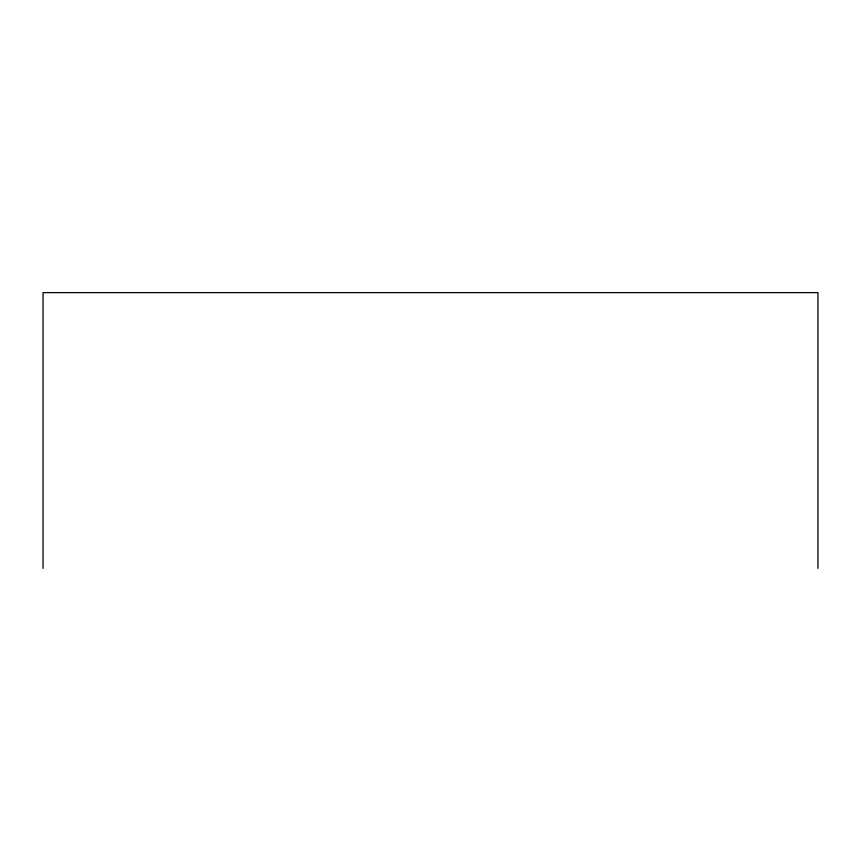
<?xml version="1.0" encoding="UTF-8"?>
<svg xmlns="http://www.w3.org/2000/svg" width="861" height="861" viewBox="0 0 861 861"><rect width="100%" height="100%" fill="white"/><g stroke="black" fill="none" stroke-linecap="round" stroke-linejoin="round"><path stroke-width="1.29" d="M817.95 568.378L817.95 292.622L43.05 292.622L43.05 568.378"/></g></svg>
